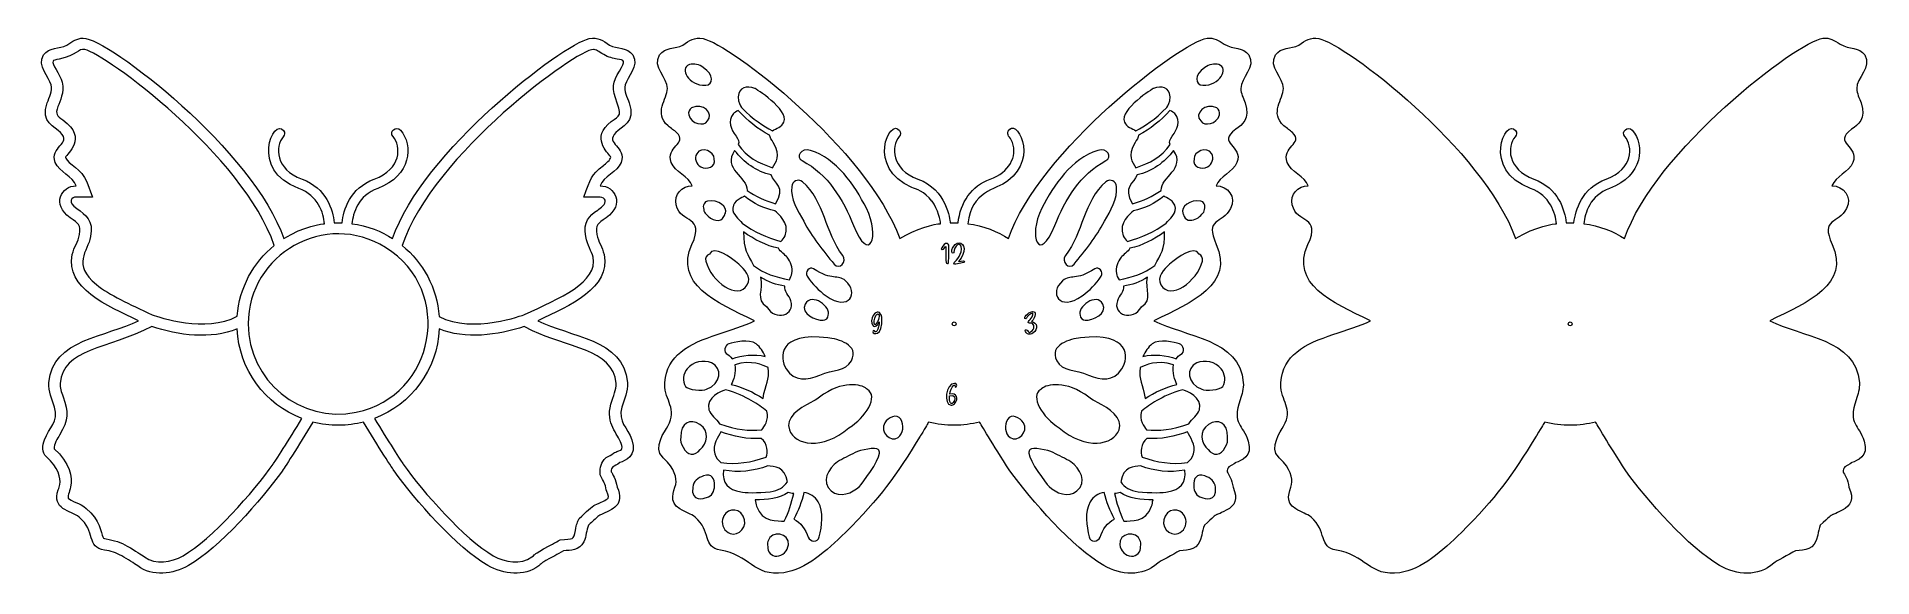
# Model space of a CAD drawing. Header units: inches. Extents: x -3 to 1302, y 36 to 420.
import ezdxf

# ---------------------------------------------------------------- set-up
doc = ezdxf.new("R2010")
doc.units = ezdxf.units.IN
doc.header["$MEASUREMENT"] = 0
doc.layers.add('_U+0421_U+043B_U+043E_U+0439 1', color=7, linetype='Continuous')

msp = doc.modelspace()

# ---------------------------------------------------------------- linework, layer by layer
at = {"layer": '_U+0421_U+043B_U+043E_U+0439 1', "color": 1, "lineweight": 9, "true_color": 0xff0000}
for points, knots in [([(412.7, 156.8), (414.3, 162.7), (417.2, 168), (416.7, 174.4), (414.6, 205.4), (374.9, 207), (353, 218.3), (375.6, 228.9), (405.1, 241.6), (400.1, 265.3), (398.9, 270.7), (396, 274.3), (395, 279.5), (393.7, 286.7), (395.7, 287.3), (401.6, 291.4), (415.2, 301), (407.9, 314.3), (397.3, 314.2), (399.8, 320.9), (409.5, 324), (412.2, 330.9), (416.5, 341.9), (400.3, 344), (408.5, 352.1), (412.5, 356.2), (422.8, 359.2), (418, 373.1), (416.5, 377.4), (414, 381.3), (415.2, 386), (416.5, 391.5), (425.4, 399.6), (420.5, 407.2), (416.8, 413.1), (409.3, 411.2), (404, 414.3), (399.1, 417.3), (395.8, 420.2), (389.6, 418.9), (371, 415.1), (270.5, 338.5), (249.7, 276.7), (242.2, 281.7), (231.7, 285.9), (220.7, 287.3), (221.6, 294.8), (225.2, 307.3), (239.1, 312.4), (263, 321.1), (264.5, 343.2), (255.3, 353.8), (252.2, 357.3), (246.9, 352.7), (250, 349.2), (256, 342.4), (256, 326), (236.7, 319), (219.3, 312.6), (214.8, 297), (213.8, 287.9), (211.4, 288), (210.6, 288), (208.2, 287.9), (207.1, 297), (202.7, 312.6), (185.3, 319), (166.2, 325.9), (166, 342.1), (171.9, 349.1), (173, 350.3), (173.2, 352.2), (172.2, 353.5), (165.2, 363.2), (147.5, 325.3), (182.9, 312.4), (196.9, 307.2), (200.5, 294.8), (201.3, 287.3), (200.3, 287.3), (186.2, 285.6), (172.3, 276.7), (151.5, 338.5), (47.4, 419.2), (29.5, 419.2), (25.1, 419.2), (22.1, 416.8), (18, 414.3), (12.7, 411.2), (5.2, 413.1), (1.4, 407.2), (-3.4, 399.6), (5.5, 391.5), (6.8, 386), (8, 381.3), (5.5, 377.4), (4, 373.1), (-0.8, 359.2), (9.5, 356.2), (13.5, 352.1), (21.7, 344), (5.5, 341.9), (9.8, 330.9), (12.5, 324), (22.2, 320.9), (24.7, 314.2), (14.1, 314.3), (6.8, 301), (20.4, 291.4), (26.3, 287.3), (28.3, 286.7), (27, 279.5), (26, 274.3), (23.1, 270.7), (21.9, 265.3), (16.8, 241.6), (46.4, 228.9), (69, 218.3), (47.1, 207), (7.4, 205.4), (5.3, 174.4), (4.8, 168), (7.6, 162.7), (9.3, 156.8), (12.2, 146.6), (5.2, 142.3), (2.1, 133.7), (0.7, 129.6), (0.1, 124.5), (3.5, 121.5), (11.9, 114.1), (14, 106.4), (13, 102), (12.6, 100.7), (12.3, 99.4), (11.9, 98.2), (7, 84), (20.8, 83.6), (26.7, 78.7), (38.9, 68.6), (31.6, 57.3), (44.8, 55.3), (49.1, 54.7), (53.2, 53.4), (57, 51.2), (61.1, 48.8), (66, 45.9), (68.4, 44.1), (79, 36.2), (93.2, 37.9), (104.6, 44.4), (126.2, 56.6), (156.6, 91), (171.3, 111.7), (171.3, 111.7), (183.2, 129.7), (192.9, 146.3), (205.1, 143.1), (217.7, 143.4), (229.1, 146.3), (238.8, 129.7), (250.7, 111.7), (250.7, 111.7), (265.4, 91), (295.8, 56.6), (317.4, 44.4), (328.9, 37.9), (343, 36.2), (353.6, 44.1), (357.7, 47.1), (353.1, 44.7), (365, 51.3), (366.8, 52.3), (369, 53.5), (371.3, 54.8), (376.2, 55.3), (382.6, 54.6), (385.7, 61.2), (387.6, 65.2), (387.5, 69.4), (389, 73), (392.4, 76.1), (393.2, 77.1), (397, 80.1), (406.8, 84.5), (414.9, 87.1), (409.4, 100.1), (408.7, 105.4), (405.8, 109.8), (405.2, 110.9), (405.1, 112.5), (405.6, 113.6), (406.4, 114.5), (407.5, 115.1), (409.2, 115.9), (411.4, 117.5), (414.8, 118.8), (424.1, 121.7), (419.9, 133.7), (416.8, 142.3), (409.8, 146.6), (412.7, 156.8)], [0, 0, 0, 0, 1, 1, 1, 2, 2, 2, 3, 3, 3, 4, 4, 4, 5, 5, 5, 6, 6, 6, 7, 7, 7, 8, 8, 8, 9, 9, 9, 10, 10, 10, 11, 11, 11, 12, 12, 12, 13, 13, 13, 14, 14, 14, 15, 15, 15, 16, 16, 16, 17, 17, 17, 18, 18, 18, 19, 19, 19, 20, 20, 20, 21, 21, 21, 22, 22, 22, 23, 23, 23, 24, 24, 24, 25, 25, 25, 26, 26, 26, 27, 27, 27, 28, 28, 28, 29, 29, 29, 30, 30, 30, 31, 31, 31, 32, 32, 32, 33, 33, 33, 34, 34, 34, 35, 35, 35, 36, 36, 36, 37, 37, 37, 38, 38, 38, 39, 39, 39, 40, 40, 40, 41, 41, 41, 42, 42, 42, 43, 43, 43, 44, 44, 44, 45, 45, 45, 46, 46, 46, 47, 47, 47, 48, 48, 48, 49, 49, 49, 50, 50, 50, 51, 51, 51, 52, 52, 52, 53, 53, 53, 54, 54, 54, 55, 55, 55, 56, 56, 56, 57, 57, 57, 58, 58, 58, 59, 59, 59, 60, 60, 60, 61, 61, 61, 62, 62, 62, 63, 63, 63, 64, 64, 64, 65, 65, 65, 66, 66, 66, 67, 67, 67, 67]), ([(858.7, 407.2), (854.8, 413.2), (847.8, 410.8), (841.3, 414.9), (837, 417.5), (834, 419.7), (829, 419.1), (810.8, 416.9), (708.7, 338.6), (687.8, 276.7), (680.4, 281.7), (669.8, 285.8), (658.8, 287.3), (661.5, 310.7), (678.2, 310.9), (687.4, 317.8), (709.8, 334.6), (692.5, 363.7), (687.6, 353), (686.1, 350.1), (688.9, 349.5), (690.6, 345), (694.3, 335), (688.2, 323.9), (674.8, 319), (661.3, 314), (653.6, 302.5), (651.9, 287.9), (649.6, 288), (648.7, 288), (646.3, 287.9), (646.3, 290.2), (643.7, 311.5), (623.4, 319), (604.4, 325.9), (604, 342.2), (610.1, 349.2), (611.2, 350.4), (611.3, 352.3), (610.3, 353.6), (603.2, 362.9), (586.5, 326.8), (619.1, 313.1), (621.8, 312), (628.2, 310.2), (633.3, 303.4), (633.4, 303.4), (633.4, 303.4), (633.4, 303.4), (637.8, 297.5), (639.4, 289.3), (639.4, 287.3), (635.6, 287.3), (621.5, 283.8), (610.4, 276.7), (587.3, 340.3), (489.7, 415), (470.5, 418.9), (464.3, 420.2), (461, 417.3), (456.1, 414.3), (450.8, 411.2), (443.3, 413.1), (439.6, 407.2), (434.2, 398.8), (445.3, 390.9), (445.2, 383.4), (445.1, 376.2), (435.2, 365.8), (445.6, 356.9), (447.7, 355), (450.1, 353.6), (451.7, 352.1), (459.9, 344), (443.6, 341.9), (447.9, 330.9), (450.6, 324), (460.4, 320.9), (462.8, 314.2), (455.5, 314.3), (449.7, 307.9), (451.4, 300.7), (455, 286.5), (472.2, 293.7), (462.6, 272.5), (450, 244.5), (479.3, 231.4), (507.2, 218.3), (492.1, 210.6), (468.6, 207.4), (454.7, 196), (448.4, 190.9), (444, 184.1), (443.4, 174.4), (443.4, 174), (443.4, 173.6), (443.3, 173.2), (443.3, 161.1), (452.5, 155.9), (445.4, 143.4), (443.5, 140.1), (434.7, 127.6), (441.6, 121.5), (441.9, 121.1), (442.3, 120.8), (442.7, 120.5), (450.2, 113.4), (452.1, 106.2), (451.1, 102), (449.8, 96.6), (445.7, 89.7), (454.1, 84.5), (458.1, 82), (462, 81.1), (464.9, 78.7), (464.9, 78.7), (464.9, 78.7), (464.9, 78.7), (476.6, 68.9), (469.9, 57.3), (482.9, 55.3), (503.2, 52.3), (506.6, 36), (528, 39.2), (543.5, 41.5), (558.2, 54.5), (571.8, 67.8), (596.4, 92.1), (607.8, 108.3), (624.6, 135.6), (624.8, 136), (625.1, 136.4), (625.3, 136.8), (625.4, 136.9), (625.4, 136.9), (625.5, 137), (629.2, 143.1), (630.4, 145.3), (631, 146.3), (643, 143.2), (655.6, 143.3), (667.2, 146.3), (667.9, 145.1), (676, 131.1), (688.8, 111.7), (703.6, 91), (733.9, 56.6), (755.5, 44.4), (767.8, 37.4), (782.7, 36), (794, 46), (795.5, 47.3), (804.8, 52.1), (809.5, 54.8), (816.3, 55.5), (822.8, 54.5), (825.3, 65.8), (825.8, 68.3), (826.1, 70.8), (827.1, 73), (839.8, 84.4), (831.7, 77.6), (842.7, 83.6), (849, 87.1), (851.2, 91.3), (847.5, 100.1), (846.8, 105.3), (844.1, 109.4), (843.3, 110.9), (843.3, 112.3), (843.6, 113.5), (844.6, 114.5), (847.8, 116.2), (849.7, 117.5), (849.6, 117.5), (853, 118.9), (861.8, 121.6), (858.3, 132.8), (854.6, 144.8), (846.5, 144.3), (852.6, 162.2), (853.9, 166.1), (855.1, 170), (854.8, 174.4), (852.7, 205.4), (813.1, 207), (791.1, 218.3), (818.8, 231.3), (848.2, 244.5), (835.6, 272.5), (826.9, 291.8), (839.9, 286.7), (845.8, 298.1), (850, 306.2), (843.7, 314.3), (835.4, 314.2), (837.9, 320.9), (847.6, 324), (850.3, 330.9), (855, 342.9), (835.3, 344.3), (849.4, 354.4), (854, 357.7), (860, 361.8), (856.1, 373.1), (854.9, 376.6), (853, 379.8), (853, 383.4), (852.9, 390.8), (864.1, 398.8), (858.7, 407.2)], [0, 0, 0, 0, 1, 1, 1, 2, 2, 2, 3, 3, 3, 4, 4, 4, 5, 5, 5, 6, 6, 6, 7, 7, 7, 8, 8, 8, 9, 9, 9, 10, 10, 10, 11, 11, 11, 12, 12, 12, 13, 13, 13, 14, 14, 14, 15, 15, 15, 16, 16, 16, 17, 17, 17, 18, 18, 18, 19, 19, 19, 20, 20, 20, 21, 21, 21, 22, 22, 22, 23, 23, 23, 24, 24, 24, 25, 25, 25, 26, 26, 26, 27, 27, 27, 28, 28, 28, 29, 29, 29, 30, 30, 30, 31, 31, 31, 32, 32, 32, 33, 33, 33, 34, 34, 34, 35, 35, 35, 36, 36, 36, 37, 37, 37, 38, 38, 38, 39, 39, 39, 40, 40, 40, 41, 41, 41, 42, 42, 42, 43, 43, 43, 44, 44, 44, 45, 45, 45, 46, 46, 46, 47, 47, 47, 48, 48, 48, 49, 49, 49, 50, 50, 50, 51, 51, 51, 52, 52, 52, 53, 53, 53, 54, 54, 54, 55, 55, 55, 56, 56, 56, 57, 57, 57, 58, 58, 58, 59, 59, 59, 60, 60, 60, 61, 61, 61, 62, 62, 62, 63, 63, 63, 64, 64, 64, 65, 65, 65, 66, 66, 66, 67, 67, 67, 68, 68, 68, 69, 69, 69, 70, 70, 70, 70]), ([(1296.8, 407.2), (1293, 413.2), (1286, 410.8), (1279.4, 414.9), (1275.1, 417.5), (1272.1, 419.7), (1267.1, 419.1), (1248.9, 416.9), (1146.8, 338.6), (1126, 276.7), (1118.5, 281.7), (1107.9, 285.9), (1097, 287.3), (1097.8, 294.8), (1101.4, 307.3), (1115.3, 312.4), (1139.2, 321.1), (1140.7, 343.2), (1131.5, 353.8), (1128.4, 357.3), (1123.2, 352.7), (1126.2, 349.2), (1132.2, 342.4), (1132.2, 326), (1112.9, 319), (1095.5, 312.6), (1091.1, 297), (1090, 287.9), (1087.7, 288), (1086.9, 288), (1084.5, 287.9), (1083.4, 297), (1078.9, 312.6), (1061.5, 319), (1042.5, 325.9), (1042.2, 342.1), (1048.1, 349.1), (1049.2, 350.3), (1049.5, 352.2), (1048.5, 353.5), (1041.5, 363.2), (1023.7, 325.3), (1059.1, 312.4), (1073.2, 307.2), (1076.7, 294.8), (1077.6, 287.3), (1076.6, 287.3), (1062.5, 285.6), (1048.5, 276.7), (1025.4, 340.3), (927.8, 415), (908.6, 418.9), (902.5, 420.2), (899.1, 417.3), (894.2, 414.3), (888.9, 411.2), (881.4, 413.1), (877.7, 407.2), (872.3, 398.8), (883.5, 390.9), (883.4, 383.4), (883.3, 376.2), (873.3, 365.8), (883.7, 356.9), (885.9, 355), (888.2, 353.6), (889.8, 352.1), (898, 344), (881.8, 341.9), (886, 330.9), (888.8, 324), (898.5, 320.9), (901, 314.2), (893.6, 314.3), (887.8, 307.9), (889.6, 300.7), (893.1, 286.5), (910.3, 293.7), (900.8, 272.5), (888.2, 244.5), (917.4, 231.4), (945.3, 218.3), (930.2, 210.6), (906.7, 207.4), (892.8, 196), (886.5, 190.9), (882.2, 184.1), (881.5, 174.4), (881.5, 174), (881.5, 173.6), (881.5, 173.2), (881.4, 161.1), (890.6, 155.9), (883.5, 143.4), (881.6, 140.1), (872.8, 127.6), (879.8, 121.5), (880.1, 121.1), (880.4, 120.8), (880.8, 120.5), (888.3, 113.4), (890.2, 106.2), (889.2, 102), (887.9, 96.6), (883.8, 89.7), (892.2, 84.5), (896.2, 82), (900.1, 81.1), (903, 78.7), (903, 78.7), (903, 78.7), (903, 78.7), (914.7, 68.9), (908, 57.3), (921, 55.3), (941.3, 52.3), (944.7, 36), (966.2, 39.2), (981.6, 41.5), (996.3, 54.5), (1009.9, 67.8), (1034.5, 92.1), (1045.9, 108.3), (1062.7, 135.6), (1063, 136), (1063.2, 136.4), (1063.5, 136.8), (1063.5, 136.9), (1063.6, 136.9), (1063.6, 137), (1067.3, 143.1), (1068.6, 145.3), (1069.2, 146.3), (1081.4, 143.1), (1094, 143.4), (1105.3, 146.3), (1106, 145.1), (1114.2, 131.1), (1126.9, 111.7), (1141.7, 91), (1172, 56.6), (1193.6, 44.4), (1206, 37.4), (1220.8, 36), (1232.1, 46), (1233.6, 47.3), (1242.9, 52.1), (1247.6, 54.8), (1254.5, 55.5), (1260.9, 54.5), (1263.4, 65.8), (1264, 68.3), (1264.3, 70.8), (1265.2, 73), (1278, 84.4), (1269.8, 77.6), (1280.8, 83.6), (1287.1, 87.1), (1289.4, 91.3), (1285.6, 100.1), (1285, 105.3), (1282.2, 109.4), (1281.4, 110.9), (1281.4, 112.3), (1281.7, 113.5), (1282.7, 114.5), (1285.9, 116.2), (1287.9, 117.5), (1287.7, 117.5), (1291.2, 118.9), (1299.9, 121.6), (1296.4, 132.8), (1292.8, 144.8), (1284.6, 144.3), (1290.7, 162.2), (1292, 166.1), (1293.3, 170), (1293, 174.4), (1290.9, 205.4), (1251.2, 207), (1229.2, 218.3), (1256.9, 231.3), (1286.3, 244.5), (1273.7, 272.5), (1265, 291.8), (1278.1, 286.7), (1283.9, 298.1), (1288.1, 306.2), (1281.8, 314.3), (1273.5, 314.2), (1276, 320.9), (1285.7, 324), (1288.4, 330.9), (1293.1, 342.9), (1273.5, 344.3), (1287.5, 354.4), (1292.1, 357.7), (1298.1, 361.8), (1294.2, 373.1), (1293, 376.6), (1291.2, 379.8), (1291.1, 383.4), (1291, 390.8), (1302.2, 398.8), (1296.8, 407.2)], [0, 0, 0, 0, 1, 1, 1, 2, 2, 2, 3, 3, 3, 4, 4, 4, 5, 5, 5, 6, 6, 6, 7, 7, 7, 8, 8, 8, 9, 9, 9, 10, 10, 10, 11, 11, 11, 12, 12, 12, 13, 13, 13, 14, 14, 14, 15, 15, 15, 16, 16, 16, 17, 17, 17, 18, 18, 18, 19, 19, 19, 20, 20, 20, 21, 21, 21, 22, 22, 22, 23, 23, 23, 24, 24, 24, 25, 25, 25, 26, 26, 26, 27, 27, 27, 28, 28, 28, 29, 29, 29, 30, 30, 30, 31, 31, 31, 32, 32, 32, 33, 33, 33, 34, 34, 34, 35, 35, 35, 36, 36, 36, 37, 37, 37, 38, 38, 38, 39, 39, 39, 40, 40, 40, 41, 41, 41, 42, 42, 42, 43, 43, 43, 44, 44, 44, 45, 45, 45, 46, 46, 46, 47, 47, 47, 48, 48, 48, 49, 49, 49, 50, 50, 50, 51, 51, 51, 52, 52, 52, 53, 53, 53, 54, 54, 54, 55, 55, 55, 56, 56, 56, 57, 57, 57, 58, 58, 58, 59, 59, 59, 60, 60, 60, 61, 61, 61, 62, 62, 62, 63, 63, 63, 64, 64, 64, 65, 65, 65, 66, 66, 66, 67, 67, 67, 68, 68, 68, 68]), ([(39, 244), (21.3, 258.5), (32.9, 267.6), (34.9, 278.1), (37.1, 290.1), (31.5, 293.4), (25, 298), (18.2, 302.8), (21.4, 306.2), (24.7, 306.2), (24.7, 306.2), (36.2, 306.2), (36.2, 306.2), (36.2, 306.2), (32.2, 317), (32.2, 317), (28.9, 326), (18.7, 330), (17.3, 333.8), (17.1, 334.3), (17.1, 334.5), (17.1, 334.5), (17.6, 336.9), (33.4, 347.9), (15.2, 361), (10.9, 364.1), (9.7, 365), (11.6, 370.5), (13, 374.5), (16.4, 380.4), (14.6, 387.9), (13.2, 393.7), (6.9, 400.9), (8.2, 402.9), (8.5, 403.5), (9.8, 403.8), (12.6, 404.3), (25.2, 406.7), (25.9, 412.1), (30.8, 411.1), (44.8, 408.2), (143.8, 336.1), (165.5, 271.8), (150.6, 259.7), (140.7, 241.7), (139.2, 221.5), (116.8, 209.4), (83.4, 220.9), (78.8, 222.5), (62.2, 230.4), (48.3, 236.4), (39, 244)], [0, 0, 0, 0, 1, 1, 1, 2, 2, 2, 3, 3, 3, 4, 4, 4, 5, 5, 5, 6, 6, 6, 7, 7, 7, 8, 8, 8, 9, 9, 9, 10, 10, 10, 11, 11, 11, 12, 12, 12, 13, 13, 13, 14, 14, 14, 15, 15, 15, 16, 16, 16, 17, 17, 17, 17]), ([(392.5, 411.2), (394.3, 411.2), (396.2, 409.7), (399.9, 407.5), (403.2, 405.5), (406.7, 404.8), (409.4, 404.3), (414.6, 403.3), (415.6, 403.6), (411, 395.8), (406.4, 388), (405.2, 383.5), (409.5, 373), (413.8, 362.2), (409.4, 364.3), (402.8, 357.8), (391.1, 346.3), (404.5, 336.5), (404.9, 334.5), (405, 332.9), (401, 329.8), (399.6, 328.7), (390.4, 321.3), (390.8, 319.9), (385.8, 306.2), (385.8, 306.2), (397.3, 306.2), (397.3, 306.2), (399.2, 306.2), (400.5, 305.1), (400.9, 304), (401.7, 301.3), (397.5, 298.4), (395.6, 297), (389.4, 292.8), (385.2, 288.9), (387.1, 278.1), (388.3, 271.7), (391.4, 267.8), (392.3, 263.6), (396.1, 245.7), (368.7, 234.5), (343.5, 222.7), (343.5, 222.7), (343.5, 222.7), (343.5, 222.7), (343.1, 222.6), (306.9, 208.6), (282.8, 221.4), (281.3, 241.7), (271.4, 259.6), (256.5, 271.8), (278.5, 337.1), (381, 411.2), (392.5, 411.2)], [0, 0, 0, 0, 1, 1, 1, 2, 2, 2, 3, 3, 3, 4, 4, 4, 5, 5, 5, 6, 6, 6, 7, 7, 7, 8, 8, 8, 9, 9, 9, 10, 10, 10, 11, 11, 11, 12, 12, 12, 13, 13, 13, 14, 14, 14, 15, 15, 15, 16, 16, 16, 17, 17, 17, 18, 18, 18, 18]), ([(460.8, 400.4), (464, 401.4), (467.9, 400.5), (470.7, 398.2), (478.6, 393.4), (477.7, 385.9), (472.4, 385.7), (460.2, 385.1), (453.4, 398), (460.8, 400.4)], [0, 0, 0, 0, 1, 1, 1, 2, 2, 2, 3, 3, 3, 3]), ([(825.9, 385.7), (820.5, 385.9), (819.6, 393.4), (827.5, 398.2), (830.3, 400.5), (834.3, 401.4), (837.4, 400.4), (844.8, 398), (838, 385.1), (825.9, 385.7)], [0, 0, 0, 0, 1, 1, 1, 2, 2, 2, 3, 3, 3, 3]), ([(495.6, 377.5), (495.9, 384.2), (501.8, 385.5), (507.3, 383.5), (507.4, 383.5), (531.6, 368.7), (528, 359.5), (526.5, 355.8), (522.6, 355.2), (519.9, 353.3), (513.3, 357), (506.6, 360.9), (497.9, 369.9), (497.1, 371.5), (495.4, 373), (495.6, 377.5)], [0, 0, 0, 0, 1, 1, 1, 2, 2, 2, 3, 3, 3, 4, 4, 4, 5, 5, 5, 5]), ([(800.3, 369.9), (791.6, 360.9), (785, 357), (778.4, 353.3), (775.6, 355.2), (771.7, 355.8), (770.3, 359.5), (766.7, 368.7), (790.8, 383.5), (791, 383.5), (796.5, 385.5), (802.4, 384.2), (802.7, 377.5), (802.8, 373), (801.1, 371.5), (800.3, 369.9)], [0, 0, 0, 0, 1, 1, 1, 2, 2, 2, 3, 3, 3, 4, 4, 4, 5, 5, 5, 5]), ([(462.4, 369.6), (470.1, 373.8), (479, 365.3), (473.6, 360.3), (471.2, 356.4), (462.2, 357.9), (460.4, 364.7), (460, 366.5), (460.6, 368.7), (462.4, 369.6)], [0, 0, 0, 0, 1, 1, 1, 2, 2, 2, 3, 3, 3, 3]), ([(495.6, 367.7), (502, 360.8), (509.6, 354.4), (517.9, 350.1), (518.1, 348.6), (519.3, 346.9), (520.5, 344.9), (526.4, 334.8), (522.3, 331.5), (519.9, 327.1), (510, 330.1), (501.6, 335), (495.6, 343.5), (496.3, 345.5), (495.6, 347.2), (494, 349.5), (490.5, 354.5), (487.5, 360), (492.1, 365.5), (492.7, 366.2), (494.3, 367), (495.6, 367.7)], [0, 0, 0, 0, 1, 1, 1, 2, 2, 2, 3, 3, 3, 4, 4, 4, 5, 5, 5, 6, 6, 6, 7, 7, 7, 7]), ([(804.3, 349.5), (802.7, 347.2), (801.9, 345.5), (802.7, 343.5), (796.6, 335), (788.2, 330.1), (778.3, 327.1), (776, 331.5), (771.8, 334.8), (777.8, 344.9), (779, 346.9), (780.1, 348.6), (780.3, 350.1), (788.6, 354.4), (796.2, 360.8), (802.6, 367.7), (804, 367), (805.5, 366.2), (806.1, 365.5), (810.7, 360), (807.7, 354.5), (804.3, 349.5)], [0, 0, 0, 0, 1, 1, 1, 2, 2, 2, 3, 3, 3, 4, 4, 4, 5, 5, 5, 6, 6, 6, 7, 7, 7, 7]), ([(824.7, 360.3), (819.2, 365.3), (828.1, 373.8), (835.9, 369.6), (837.6, 368.7), (838.3, 366.5), (837.8, 364.7), (836, 357.9), (827.1, 356.4), (824.7, 360.3)], [0, 0, 0, 0, 1, 1, 1, 2, 2, 2, 3, 3, 3, 3]), ([(468.9, 327.6), (465.7, 329.3), (464.1, 333.8), (466, 337), (469.3, 343), (478.8, 338.2), (478.4, 333.4), (480.3, 327.5), (473, 325.5), (468.9, 327.6)], [0, 0, 0, 0, 1, 1, 1, 2, 2, 2, 3, 3, 3, 3]), ([(577.6, 285.9), (570.2, 304.7), (559.3, 322.3), (541.1, 332.1), (536.2, 334.7), (540.1, 341.5), (547, 339.4), (565.5, 333.6), (578.3, 314.8), (586.7, 298.3), (597, 278), (588.4, 258.3), (577.6, 285.9)], [0, 0, 0, 0, 1, 1, 1, 2, 2, 2, 3, 3, 3, 4, 4, 4, 4]), ([(757.1, 332.1), (738.9, 322.3), (728, 304.7), (720.7, 285.9), (709.8, 258.3), (701.2, 278), (711.5, 298.3), (719.9, 314.8), (732.7, 333.6), (751.3, 339.4), (758.1, 341.5), (762, 334.7), (757.1, 332.1)], [0, 0, 0, 0, 1, 1, 1, 2, 2, 2, 3, 3, 3, 4, 4, 4, 4]), ([(829.3, 327.6), (825.2, 325.5), (818, 327.5), (819.9, 333.4), (819.4, 338.2), (828.9, 343), (832.3, 337), (834.1, 333.8), (832.6, 329.3), (829.3, 327.6)], [0, 0, 0, 0, 1, 1, 1, 2, 2, 2, 3, 3, 3, 3]), ([(493, 339.4), (499.3, 330.9), (508.6, 324.1), (519, 322.1), (520.8, 316), (530, 313.5), (522.1, 301.4), (514.7, 303.7), (507.9, 306.6), (501.8, 311), (502.3, 320.4), (483.9, 326.3), (493, 339.4)], [0, 0, 0, 0, 1, 1, 1, 2, 2, 2, 3, 3, 3, 4, 4, 4, 4]), ([(796.4, 311), (790.3, 306.6), (783.6, 303.7), (776.1, 301.4), (768.3, 313.5), (777.4, 316), (779.2, 322.1), (789.6, 324.1), (798.9, 330.9), (805.2, 339.4), (814.4, 326.3), (795.9, 320.4), (796.4, 311)], [0, 0, 0, 0, 1, 1, 1, 2, 2, 2, 3, 3, 3, 4, 4, 4, 4]), ([(541.2, 317.1), (557.3, 303.1), (557.2, 280.8), (569.9, 264.7), (573.3, 260.4), (567.4, 254.2), (563.8, 258.5), (555.8, 268.3), (548.1, 277.8), (542.1, 289), (538, 296.5), (532.4, 304.9), (533.7, 313.8), (533.8, 317), (538, 319.8), (541.2, 317.1)], [0, 0, 0, 0, 1, 1, 1, 2, 2, 2, 3, 3, 3, 4, 4, 4, 5, 5, 5, 5]), ([(734.4, 258.5), (730.8, 254.2), (724.9, 260.4), (728.3, 264.7), (741, 280.8), (740.9, 303.1), (757.1, 317.1), (760.2, 319.8), (764.5, 317), (764.5, 313.8), (765.8, 304.9), (760.2, 296.5), (756.1, 289), (750.1, 277.8), (742.4, 268.3), (734.4, 258.5)], [0, 0, 0, 0, 1, 1, 1, 2, 2, 2, 3, 3, 3, 4, 4, 4, 5, 5, 5, 5]), ([(472.8, 294.1), (471.8, 294.9), (471.1, 296), (471, 297.4), (470, 300.4), (471.7, 303), (473.8, 303.4), (481.3, 304.8), (488.5, 299.2), (486.4, 294.8), (486, 294), (485.8, 293.2), (485.4, 292.4), (483.5, 287.6), (476.1, 289.7), (472.8, 294.1)], [0, 0, 0, 0, 1, 1, 1, 2, 2, 2, 3, 3, 3, 4, 4, 4, 5, 5, 5, 5]), ([(491.7, 298.4), (492.2, 304.1), (498.6, 305.7), (500, 306.9), (506.4, 301.8), (513.8, 298), (521.7, 296.4), (523.5, 294.2), (532.6, 288.4), (528.9, 278.6), (528.2, 276.9), (527, 275.8), (525.8, 274.6), (515.9, 277.8), (506.8, 281.3), (498.3, 287.7), (496, 291.2), (491.4, 293.4), (491.7, 298.4)], [0, 0, 0, 0, 1, 1, 1, 2, 2, 2, 3, 3, 3, 4, 4, 4, 5, 5, 5, 6, 6, 6, 6]), ([(776.6, 296.4), (784.5, 298), (791.9, 301.8), (798.2, 306.9), (799.7, 305.7), (806.1, 304.1), (806.5, 298.4), (806.9, 293.4), (802.3, 291.2), (800, 287.7), (791.5, 281.3), (782.3, 277.8), (772.4, 274.6), (771.3, 275.8), (770, 276.9), (769.4, 278.6), (765.6, 288.4), (774.7, 294.2), (776.6, 296.4)], [0, 0, 0, 0, 1, 1, 1, 2, 2, 2, 3, 3, 3, 4, 4, 4, 5, 5, 5, 6, 6, 6, 6]), ([(827.2, 297.4), (827.1, 296), (826.5, 294.9), (825.4, 294.1), (823.4, 291.4), (820.4, 289.8), (816.8, 289.7), (815.2, 289.6), (813.4, 290.9), (812.8, 292.4), (812.5, 293.2), (812.2, 294), (811.9, 294.8), (809.8, 299.2), (817, 304.8), (824.5, 303.4), (826.5, 303), (828.3, 300.4), (827.2, 297.4)], [0, 0, 0, 0, 1, 1, 1, 2, 2, 2, 3, 3, 3, 4, 4, 4, 5, 5, 5, 6, 6, 6, 6]), ([(223.8, 153.3), (184.1, 145.2), (147, 175.7), (147, 216), (147, 265.7), (201.9, 297), (244.7, 270.4), (294, 239.7), (280.2, 164.8), (223.8, 153.3)], [0, 0, 0, 0, 1, 1, 1, 2, 2, 2, 3, 3, 3, 3]), ([(499.4, 281.4), (506.8, 276.1), (515.3, 271.7), (524.1, 269.8), (525.4, 267.5), (529, 265), (530.4, 263.4), (533, 260.3), (534.4, 256), (533.7, 251.9), (533.5, 250.4), (532.7, 249), (531.9, 247.5), (522.4, 249.1), (513.8, 251.9), (506.4, 257.6), (502.3, 265.4), (499.2, 269), (499.4, 281.4)], [0, 0, 0, 0, 1, 1, 1, 2, 2, 2, 3, 3, 3, 4, 4, 4, 5, 5, 5, 6, 6, 6, 6]), ([(766.4, 247.5), (765.5, 249), (764.7, 250.4), (764.5, 251.9), (763.9, 256), (765.3, 260.3), (767.9, 263.4), (769.2, 265), (772.9, 267.5), (774.1, 269.8), (782.9, 271.7), (791.4, 276.1), (798.8, 281.4), (799.1, 269), (796, 265.4), (791.8, 257.6), (784.4, 251.9), (775.9, 249.1), (766.4, 247.5)], [0, 0, 0, 0, 1, 1, 1, 2, 2, 2, 3, 3, 3, 4, 4, 4, 5, 5, 5, 6, 6, 6, 6]), ([(475, 265.7), (478.3, 272.4), (490.3, 263.3), (495.9, 258.5), (499.9, 255.1), (505.4, 249.3), (502, 243.8), (495.2, 232.5), (476.4, 246), (472.5, 260.7), (471.9, 263.1), (473.2, 264.9), (475, 265.7)], [0, 0, 0, 0, 1, 1, 1, 2, 2, 2, 3, 3, 3, 4, 4, 4, 4]), ([(802.3, 258.5), (808, 263.3), (820, 272.4), (823.3, 265.7), (825, 264.9), (826.3, 263.1), (825.7, 260.7), (821.9, 246), (803, 232.5), (796.2, 243.8), (792.9, 249.3), (798.4, 255.1), (802.3, 258.5)], [0, 0, 0, 0, 1, 1, 1, 2, 2, 2, 3, 3, 3, 4, 4, 4, 4]), ([(511.5, 249.2), (516.8, 245.9), (522.7, 243.6), (528.7, 243), (527.8, 239.4), (531.8, 236.2), (533, 232.5), (536.4, 222.3), (521.9, 217.5), (515.8, 228.3), (507.4, 233.2), (513.5, 240.4), (511.5, 249.2)], [0, 0, 0, 0, 1, 1, 1, 2, 2, 2, 3, 3, 3, 4, 4, 4, 4]), ([(549, 255.3), (562.8, 246.2), (566, 251.7), (571.9, 246.7), (581.7, 238.4), (574.7, 224.4), (558, 236), (552.8, 239.7), (548.1, 244.5), (544.5, 250), (542.6, 252.9), (546.3, 257.1), (549, 255.3)], [0, 0, 0, 0, 1, 1, 1, 2, 2, 2, 3, 3, 3, 4, 4, 4, 4]), ([(753.7, 250), (750.1, 244.5), (745.5, 239.7), (740.2, 236), (723.6, 224.4), (716.5, 238.4), (726.3, 246.7), (732.2, 251.7), (735.4, 246.2), (749.3, 255.3), (751.9, 257.1), (755.6, 252.9), (753.7, 250)], [0, 0, 0, 0, 1, 1, 1, 2, 2, 2, 3, 3, 3, 4, 4, 4, 4]), ([(765.2, 232.5), (766.4, 236.2), (770.4, 239.4), (769.5, 243), (775.6, 243.6), (781.5, 245.9), (786.7, 249.2), (784.7, 240.4), (790.8, 233.2), (782.4, 228.3), (776.3, 217.5), (761.8, 222.3), (765.2, 232.5)], [0, 0, 0, 0, 1, 1, 1, 2, 2, 2, 3, 3, 3, 4, 4, 4, 4]), ([(559.6, 222.2), (559.7, 220.2), (557.7, 218.6), (555.9, 218.6), (550.7, 218.4), (539.8, 223.4), (543.2, 230), (548, 239), (562, 227.7), (559.6, 222.2)], [0, 0, 0, 0, 1, 1, 1, 2, 2, 2, 3, 3, 3, 3]), ([(755, 230), (758.5, 223.4), (747.5, 218.4), (742.4, 218.6), (740.6, 218.6), (738.6, 220.2), (738.7, 222.2), (736.3, 227.7), (750.3, 239), (755, 230)], [0, 0, 0, 0, 1, 1, 1, 2, 2, 2, 3, 3, 3, 3]), ([(164.7, 116.3), (150.9, 96.8), (121.1, 62.8), (100.7, 51.3), (92.1, 46.5), (81.2, 44.6), (73.2, 50.5), (70.9, 52.2), (67.1, 54.6), (61, 58.1), (56.6, 60.7), (51.5, 62.4), (46, 63.2), (44.1, 63.5), (43.9, 63.9), (43.5, 64.6), (42.4, 67.2), (41.7, 76.7), (31.8, 84.9), (27.1, 88.8), (21, 89.9), (19, 92.3), (18.4, 92.9), (19.8, 96.3), (20.7, 100.2), (22.3, 106.9), (20, 117.5), (9, 127.3), (8.6, 130.2), (11.5, 135), (12.8, 137), (19.5, 148.1), (19, 153.4), (15.3, 164.2), (14.1, 167.9), (13, 170.8), (13.3, 173.8), (14.9, 198.3), (46.9, 198), (78.5, 214.2), (97, 207.9), (120.9, 204.8), (139.1, 212.5), (140.5, 183.4), (159.2, 158.8), (185.1, 148.8), (176.2, 133.7), (165.7, 117.7), (164.7, 116.3)], [0, 0, 0, 0, 1, 1, 1, 2, 2, 2, 3, 3, 3, 4, 4, 4, 5, 5, 5, 6, 6, 6, 7, 7, 7, 8, 8, 8, 9, 9, 9, 10, 10, 10, 11, 11, 11, 12, 12, 12, 13, 13, 13, 14, 14, 14, 15, 15, 15, 16, 16, 16, 16]), ([(412.5, 126.8), (412, 126.3), (409.1, 125.2), (408.4, 124.9), (407.4, 124.5), (407.8, 124.6), (406.9, 124.1), (405, 122.7), (403.9, 122.2), (401.5, 121), (398, 117.1), (397, 115), (397.3, 108.7), (400, 103.5), (401, 102.7), (401.6, 98), (402, 97.1), (403.7, 93.1), (403.1, 92.3), (401.9, 90.9), (397.3, 89), (393.7, 87.4), (391.4, 86.4), (387.5, 82.4), (382.3, 77.8), (381.1, 74.9), (380.6, 74), (379.7, 69.3), (378.3, 62), (378.6, 63.6), (368.8, 62.6), (364.8, 60.2), (365.1, 60.5), (361.1, 58.3), (348.4, 51.3), (352.3, 53.1), (348.8, 50.5), (340.8, 44.6), (329.9, 46.5), (321.3, 51.3), (300.9, 62.8), (271.1, 96.8), (257.3, 116.3), (256.3, 117.7), (245.8, 133.7), (236.9, 148.8), (262.8, 158.8), (281.5, 183.4), (282.9, 212.5), (301, 204.9), (324.8, 207.9), (343.4, 214.2), (343.4, 214.2), (349.3, 211.2), (349.3, 211.2), (371.8, 199.7), (407.1, 198.4), (408.7, 173.8), (409, 169.4), (406.7, 165), (405, 158.9), (401.1, 145.1), (409.9, 138), (412.3, 131), (413, 129.1), (413.1, 127.4), (412.5, 126.8)], [0, 0, 0, 0, 1, 1, 1, 2, 2, 2, 3, 3, 3, 4, 4, 4, 5, 5, 5, 6, 6, 6, 7, 7, 7, 8, 8, 8, 9, 9, 9, 10, 10, 10, 11, 11, 11, 12, 12, 12, 13, 13, 13, 14, 14, 14, 15, 15, 15, 16, 16, 16, 17, 17, 17, 18, 18, 18, 19, 19, 19, 20, 20, 20, 21, 21, 21, 22, 22, 22, 22]), ([(576, 189.8), (572.1, 182.3), (563.1, 183.8), (553.5, 179.6), (544.9, 175.8), (535.6, 174.9), (529.7, 184.1), (524.6, 192.1), (524, 210.4), (559.2, 206.2), (566.3, 205.4), (582.1, 201.4), (576, 189.8)], [0, 0, 0, 0, 1, 1, 1, 2, 2, 2, 3, 3, 3, 4, 4, 4, 4]), ([(739, 206.2), (774.2, 210.4), (773.7, 192.1), (768.5, 184.1), (762.6, 174.9), (753.3, 175.8), (744.7, 179.6), (735.1, 183.8), (726.2, 182.3), (722.2, 189.8), (716.2, 201.4), (732, 205.4), (739, 206.2)], [0, 0, 0, 0, 1, 1, 1, 2, 2, 2, 3, 3, 3, 4, 4, 4, 4]), ([(491.3, 191.3), (489.5, 193.1), (489.8, 193.3), (488.2, 194.2), (484.6, 196.2), (485.9, 200.7), (488.8, 202), (492.3, 202.9), (503.4, 205.8), (508.3, 201.8), (511.2, 199.5), (513.3, 196.3), (514.8, 192.9), (507.2, 195), (497.9, 193.7), (491.3, 191.3)], [0, 0, 0, 0, 1, 1, 1, 2, 2, 2, 3, 3, 3, 4, 4, 4, 5, 5, 5, 5]), ([(810.1, 194.2), (808.4, 193.3), (808.7, 193.1), (807, 191.3), (800.3, 193.7), (791, 195), (783.4, 192.9), (784.9, 196.3), (787.1, 199.5), (790, 201.8), (794.9, 205.8), (805.9, 202.9), (809.4, 202), (812.3, 200.7), (813.7, 196.2), (810.1, 194.2)], [0, 0, 0, 0, 1, 1, 1, 2, 2, 2, 3, 3, 3, 4, 4, 4, 5, 5, 5, 5]), ([(473, 169.6), (470.7, 168), (459.4, 169.2), (458, 171.6), (455.5, 175.4), (456.4, 180.8), (459.2, 184.2), (463.3, 189.1), (470.8, 190.9), (476.6, 188.3), (484.5, 184.7), (483.5, 173.7), (473, 169.6)], [0, 0, 0, 0, 1, 1, 1, 2, 2, 2, 3, 3, 3, 4, 4, 4, 4]), ([(513.2, 163), (506.5, 167.6), (498.3, 171), (490.6, 173.1), (492.1, 175.7), (494.1, 181.8), (493.1, 187), (505.3, 190.8), (512.9, 186.7), (516.9, 185.1), (518, 175.8), (514.8, 173.7), (513.2, 163)], [0, 0, 0, 0, 1, 1, 1, 2, 2, 2, 3, 3, 3, 4, 4, 4, 4]), ([(807.6, 173.1), (799.9, 171), (791.8, 167.6), (785, 163), (783.4, 173.7), (780.2, 175.8), (781.4, 185.1), (785.3, 186.7), (792.9, 190.8), (805.1, 187), (804.2, 181.8), (806.2, 175.7), (807.6, 173.1)], [0, 0, 0, 0, 1, 1, 1, 2, 2, 2, 3, 3, 3, 4, 4, 4, 4]), ([(821.7, 188.3), (827.5, 190.9), (835, 189.1), (839, 184.2), (841.8, 180.8), (842.7, 175.4), (840.3, 171.6), (838.8, 169.2), (827.6, 168), (825.3, 169.6), (814.7, 173.7), (813.8, 184.7), (821.7, 188.3)], [0, 0, 0, 0, 1, 1, 1, 2, 2, 2, 3, 3, 3, 4, 4, 4, 4]), ([(531.9, 140.7), (528.6, 149.2), (538.9, 156), (547.2, 160.2), (552.2, 162.8), (553.1, 164), (556.3, 166.1), (572.2, 176.5), (585.1, 172.6), (587.4, 169.4), (595.7, 164.7), (586.1, 149.4), (574.3, 142.2), (555.4, 125.8), (535.8, 130.1), (531.9, 140.7)], [0, 0, 0, 0, 1, 1, 1, 2, 2, 2, 3, 3, 3, 4, 4, 4, 5, 5, 5, 5]), ([(723.9, 142.2), (712.1, 149.4), (702.6, 164.7), (710.8, 169.4), (713.1, 172.6), (726, 176.5), (742, 166.1), (745.2, 164), (746, 162.8), (751.1, 160.2), (759.4, 156), (769.6, 149.2), (766.4, 140.7), (762.4, 130.1), (742.8, 125.8), (723.9, 142.2)], [0, 0, 0, 0, 1, 1, 1, 2, 2, 2, 3, 3, 3, 4, 4, 4, 5, 5, 5, 5]), ([(486.5, 169.3), (502.6, 164.6), (509.5, 158.6), (515.9, 154.1), (517.7, 147.3), (513.9, 143.2), (512.3, 140.8), (503.2, 140.1), (494.4, 140.3), (482.2, 145.1), (480.1, 148.5), (475.8, 151.2), (474.7, 155), (472, 164.3), (484.3, 168.2), (486.5, 169.3)], [0, 0, 0, 0, 1, 1, 1, 2, 2, 2, 3, 3, 3, 4, 4, 4, 5, 5, 5, 5]), ([(823.6, 155), (822.5, 151.2), (818.2, 148.5), (816.1, 145.1), (803.9, 140.3), (795, 140.1), (785.9, 140.8), (784.3, 143.2), (780.5, 147.3), (782.4, 154.1), (788.7, 158.6), (795.6, 164.6), (811.8, 169.3), (814, 168.2), (826.2, 164.3), (823.6, 155)], [0, 0, 0, 0, 1, 1, 1, 2, 2, 2, 3, 3, 3, 4, 4, 4, 5, 5, 5, 5]), ([(454.7, 135.7), (454.3, 145.6), (461.4, 149.1), (468.3, 144.6), (475.2, 140.2), (473.6, 130.7), (468.4, 126.8), (465, 121.8), (459.2, 122.2), (456.3, 128.5), (454.8, 130.6), (454.3, 133.1), (454.7, 135.7)], [0, 0, 0, 0, 1, 1, 1, 2, 2, 2, 3, 3, 3, 4, 4, 4, 4]), ([(599.8, 145.8), (602, 149.5), (608.7, 152.6), (611.1, 148.4), (613.4, 144.3), (613.2, 138), (609.3, 135.3), (603.8, 131.5), (595.9, 139.2), (599.8, 145.8)], [0, 0, 0, 0, 1, 1, 1, 2, 2, 2, 3, 3, 3, 3]), ([(688.9, 135.3), (685.1, 138), (684.9, 144.3), (687.2, 148.4), (689.5, 152.6), (696.2, 149.5), (698.4, 145.8), (702.3, 139.2), (694.4, 131.5), (688.9, 135.3)], [0, 0, 0, 0, 1, 1, 1, 2, 2, 2, 3, 3, 3, 3]), ([(841.9, 128.5), (839.1, 122.2), (833.3, 121.8), (829.8, 126.8), (824.6, 130.7), (823.1, 140.2), (830, 144.6), (836.8, 149.1), (844, 145.6), (843.5, 135.7), (843.9, 133.1), (843.5, 130.6), (841.9, 128.5)], [0, 0, 0, 0, 1, 1, 1, 2, 2, 2, 3, 3, 3, 4, 4, 4, 4]), ([(483.1, 139.4), (491.8, 136.2), (502.4, 133.8), (511.9, 134.7), (516.5, 130.8), (517, 124.7), (515.3, 121.3), (504.8, 117.7), (494.5, 115.8), (483.1, 117.6), (481.2, 119.4), (479.7, 120.8), (478.8, 123.6), (476.7, 130.6), (481.9, 135.5), (483.1, 139.4)], [0, 0, 0, 0, 1, 1, 1, 2, 2, 2, 3, 3, 3, 4, 4, 4, 5, 5, 5, 5]), ([(782.9, 121.3), (781.3, 124.7), (781.8, 130.8), (786.3, 134.7), (795.9, 133.8), (806.4, 136.2), (815.2, 139.4), (816.4, 135.5), (821.5, 130.6), (819.4, 123.6), (818.5, 120.8), (817, 119.4), (815.1, 117.6), (803.7, 115.8), (793.4, 117.7), (782.9, 121.3)], [0, 0, 0, 0, 1, 1, 1, 2, 2, 2, 3, 3, 3, 4, 4, 4, 5, 5, 5, 5]), ([(566.1, 117.9), (570, 120.5), (574.5, 122.5), (578.7, 124.6), (582.1, 126.4), (593.8, 128.8), (595, 126.8), (595.7, 126.1), (596, 125.2), (596, 124.2), (595.7, 118.5), (583.9, 102.8), (581.7, 100.6), (576.8, 95.7), (567.8, 92.3), (561.7, 97.3), (554.1, 103.6), (559.7, 113.5), (566.1, 117.9)], [0, 0, 0, 0, 1, 1, 1, 2, 2, 2, 3, 3, 3, 4, 4, 4, 5, 5, 5, 6, 6, 6, 6]), ([(716.6, 100.6), (714.4, 102.8), (702.6, 118.5), (702.2, 124.2), (702.2, 125.2), (702.6, 126.1), (703.2, 126.8), (704.4, 128.8), (716.1, 126.4), (719.6, 124.6), (723.7, 122.5), (728.2, 120.5), (732.1, 117.9), (738.6, 113.5), (744.2, 103.6), (736.5, 97.3), (730.5, 92.3), (721.5, 95.7), (716.6, 100.6)], [0, 0, 0, 0, 1, 1, 1, 2, 2, 2, 3, 3, 3, 4, 4, 4, 5, 5, 5, 6, 6, 6, 6]), ([(478.7, 100.9), (478.6, 97.1), (476.8, 93.5), (473, 92.6), (471.5, 92.1), (461.7, 89), (463.2, 99.9), (463.8, 104.1), (466.6, 106.7), (470.9, 108), (476.8, 109.8), (478.8, 106.5), (478.7, 100.9)], [0, 0, 0, 0, 1, 1, 1, 2, 2, 2, 3, 3, 3, 4, 4, 4, 4]), ([(497.3, 96.6), (488.6, 98), (483.7, 103.1), (485.1, 112), (495.5, 110.4), (506.8, 111.2), (516.5, 115.2), (521, 114.6), (528.9, 115.1), (530.5, 103.7), (527.9, 99.9), (523.9, 97.6), (518.3, 96.8), (509.6, 95.6), (499.7, 96.2), (497.3, 96.6)], [0, 0, 0, 0, 1, 1, 1, 2, 2, 2, 3, 3, 3, 4, 4, 4, 5, 5, 5, 5]), ([(779.9, 96.8), (774.3, 97.6), (770.3, 99.9), (767.7, 103.7), (769.3, 115.1), (777.2, 114.6), (781.7, 115.2), (791.5, 111.2), (802.7, 110.4), (813.2, 112), (814.5, 103.1), (809.6, 98), (801, 96.6), (798.5, 96.2), (788.6, 95.6), (779.9, 96.8)], [0, 0, 0, 0, 1, 1, 1, 2, 2, 2, 3, 3, 3, 4, 4, 4, 5, 5, 5, 5]), ([(827.4, 108), (831.7, 106.7), (834.4, 104.1), (835, 99.9), (836.5, 89), (826.7, 92.1), (825.2, 92.6), (821.5, 93.5), (819.6, 97.1), (819.5, 100.9), (819.4, 106.5), (821.4, 109.8), (827.4, 108)], [0, 0, 0, 0, 1, 1, 1, 2, 2, 2, 3, 3, 3, 4, 4, 4, 4]), ([(528.3, 75.9), (523.8, 76.2), (512.4, 74.5), (508.6, 86.5), (508.2, 87.8), (508, 89.5), (507.6, 91.1), (515.9, 90.9), (525, 92), (531.1, 96.2), (532.2, 95.7), (533.6, 95.5), (535, 95.4), (533.5, 88.8), (531.5, 82.3), (528.3, 75.9)], [0, 0, 0, 0, 1, 1, 1, 2, 2, 2, 3, 3, 3, 4, 4, 4, 5, 5, 5, 5]), ([(553.2, 64.7), (552.2, 60.5), (546.7, 61), (545.3, 64.5), (543.4, 69.6), (540.1, 75.4), (535, 77.3), (538.2, 83.2), (540.8, 89.6), (542.3, 96.2), (546.6, 95.7), (550.2, 93.2), (552.4, 89.6), (556.6, 82.4), (555, 72.3), (553.2, 64.7)], [0, 0, 0, 0, 1, 1, 1, 2, 2, 2, 3, 3, 3, 4, 4, 4, 5, 5, 5, 5]), ([(763.2, 77.3), (758.2, 75.4), (754.8, 69.6), (752.9, 64.5), (751.6, 61), (746, 60.5), (745.1, 64.7), (743.3, 72.3), (741.7, 82.4), (745.9, 89.6), (748, 93.2), (751.6, 95.7), (755.9, 96.2), (757.4, 89.6), (760.1, 83.2), (763.2, 77.3)], [0, 0, 0, 0, 1, 1, 1, 2, 2, 2, 3, 3, 3, 4, 4, 4, 5, 5, 5, 5]), ([(769.9, 75.9), (766.7, 82.3), (764.7, 88.8), (763.3, 95.4), (764.7, 95.5), (766, 95.7), (767.2, 96.2), (773.2, 92), (782.4, 90.9), (790.6, 91.1), (790.2, 89.5), (790, 87.8), (789.6, 86.5), (785.8, 74.5), (774.4, 76.2), (769.9, 75.9)], [0, 0, 0, 0, 1, 1, 1, 2, 2, 2, 3, 3, 3, 4, 4, 4, 5, 5, 5, 5]), ([(484.4, 77.1), (485.9, 84.2), (495.1, 86.7), (499, 79.5), (503.1, 72), (495.8, 64.9), (489.8, 67.1), (485.7, 68.5), (483.5, 72.8), (484.4, 77.1)], [0, 0, 0, 0, 1, 1, 1, 2, 2, 2, 3, 3, 3, 3]), ([(799.2, 79.5), (803.2, 86.7), (812.3, 84.2), (813.9, 77.1), (814.8, 72.8), (812.5, 68.5), (808.4, 67.1), (802.5, 64.9), (795.1, 72), (799.2, 79.5)], [0, 0, 0, 0, 1, 1, 1, 2, 2, 2, 3, 3, 3, 3]), ([(516.6, 61.5), (519.2, 70), (532.2, 67.5), (531.2, 59), (530.8, 55), (527.2, 50.9), (522.9, 50.9), (519.2, 50.9), (516.1, 54), (516.5, 57.8), (516.2, 59), (516.2, 60.2), (516.6, 61.5)], [0, 0, 0, 0, 1, 1, 1, 2, 2, 2, 3, 3, 3, 4, 4, 4, 4]), ([(775.3, 50.9), (771, 50.9), (767.5, 55), (767, 59), (766, 67.5), (779, 70), (781.6, 61.5), (782, 60.2), (782, 59), (781.7, 57.8), (782.2, 54), (779, 50.9), (775.3, 50.9)], [0, 0, 0, 0, 1, 1, 1, 2, 2, 2, 3, 3, 3, 4, 4, 4, 4])]:
    msp.add_open_spline(points, degree=3, knots=knots, dxfattribs=at)
at = {"layer": '_U+0421_U+043B_U+043E_U+0439 1', "color": 28, "lineweight": 9, "true_color": 0x160a01}
for points, knots in [([(652.2, 260.3), (658.4, 267.3), (656.4, 273.7), (652.7, 273.7), (648.5, 273.7), (645.9, 266.3), (648.4, 266.3), (648.8, 266.3), (649, 266.6), (649, 266.9), (648.5, 271), (654.3, 276.2), (654.3, 269.2), (654.3, 264), (649.2, 260.2), (648.9, 259.2), (649, 257.8), (651.3, 258.8), (652.7, 259), (654, 259.3), (656, 259.3), (656.6, 260.1), (656.6, 261.2), (655.4, 260.8), (652.2, 260.3)], [0, 0, 0, 0, 1, 1, 1, 2, 2, 2, 3, 3, 3, 4, 4, 4, 5, 5, 5, 6, 6, 6, 7, 7, 7, 8, 8, 8, 8]), ([(643.1, 271.1), (642.9, 270.9), (641.7, 269.3), (641.5, 269.1), (641, 268.7), (640, 268.8), (640, 269.4), (640, 270), (641.9, 272.6), (642.9, 273.1), (643.4, 273.4), (644.4, 273.4), (644.9, 272.8), (645.3, 272.4), (645.3, 271.6), (645.4, 271), (645.5, 268.4), (645.2, 260), (645.1, 259.4), (645.1, 259), (644.8, 258.9), (644.3, 258.9), (642.4, 258.9), (643.6, 264.8), (643.1, 271.1)], [0, 0, 0, 0, 1, 1, 1, 2, 2, 2, 3, 3, 3, 4, 4, 4, 5, 5, 5, 6, 6, 6, 7, 7, 7, 8, 8, 8, 8]), ([(591.3, 210.5), (591.4, 211.7), (592.6, 211.5), (592.6, 210.8), (592.6, 210.6), (592.5, 210.6), (592.6, 210.4), (592.9, 210.1), (593.8, 210.6), (594.1, 211), (595.4, 212.4), (595.7, 215.6), (595.9, 217.5), (593.3, 211.6), (589.1, 214.5), (590.8, 220.3), (592.4, 225.7), (596.6, 224.8), (596.6, 222.9), (597.4, 222.8), (597.5, 221.7), (597.6, 220.8), (598.5, 206.5), (591, 208.6), (591.3, 210.5)], [0, 0, 0, 0, 1, 1, 1, 2, 2, 2, 3, 3, 3, 4, 4, 4, 5, 5, 5, 6, 6, 6, 7, 7, 7, 8, 8, 8, 8]), ([(595.9, 222.4), (595.5, 222.5), (595.2, 223.2), (594.8, 223.2), (594.3, 223.2), (593.7, 222.4), (593.5, 222), (591.9, 219.6), (592, 216.4), (592.6, 215.5), (592.7, 215.4), (592.8, 215.4), (592.8, 215.4), (593.1, 215.5), (593.7, 215.9), (594.6, 217.6), (595.9, 220.1), (595.7, 221.2), (595.8, 222.2), (595.9, 222.3), (595.9, 222.3), (595.9, 222.4)], [0, 0, 0, 0, 1, 1, 1, 2, 2, 2, 3, 3, 3, 4, 4, 4, 5, 5, 5, 6, 6, 6, 7, 7, 7, 7]), ([(704.2, 217.7), (707.4, 221.2), (707.9, 225.1), (704.8, 224.8), (701.4, 224.5), (697.8, 219.8), (700.1, 219.7), (700.4, 219.7), (700.5, 219.9), (700.6, 220.1), (700.8, 221.3), (703.5, 223.7), (705, 223.7), (705.5, 223.3), (704.9, 221.8), (704.6, 221.2), (703.9, 219.7), (702.7, 218.7), (701.9, 217.7), (701.5, 217.2), (701.7, 216.6), (702.6, 216.6), (703, 216.6), (703.7, 216.7), (704.1, 216.6), (706.1, 216.1), (707, 212.4), (703.4, 210.4), (702.1, 209.6), (702.1, 210.3), (701.2, 211.3), (701.1, 211.5), (700.8, 211.9), (700.6, 212), (700.2, 212.1), (699.6, 211.9), (699.6, 211.4), (699.6, 211.2), (700.2, 210.2), (700.3, 210), (700.7, 209.3), (700.9, 209), (701.9, 208.8), (702.9, 208.5), (704.1, 208.9), (705.1, 209.5), (709.4, 212.3), (708.2, 217.3), (704.2, 217.7)], [0, 0, 0, 0, 1, 1, 1, 2, 2, 2, 3, 3, 3, 4, 4, 4, 5, 5, 5, 6, 6, 6, 7, 7, 7, 8, 8, 8, 9, 9, 9, 10, 10, 10, 11, 11, 11, 12, 12, 12, 13, 13, 13, 14, 14, 14, 15, 15, 15, 16, 16, 16, 16]), ([(650.5, 216), (650.5, 217.9), (647.7, 217.9), (647.7, 216), (647.7, 214.1), (650.5, 214.1), (650.5, 216)], [0, 0, 0, 0, 1, 1, 1, 2, 2, 2, 2]), ([(1088.7, 216), (1088.7, 217.9), (1085.8, 217.9), (1085.8, 216), (1085.8, 214.1), (1088.7, 214.1), (1088.7, 216)], [0, 0, 0, 0, 1, 1, 1, 2, 2, 2, 2]), ([(649.4, 159.3), (648.5, 158.5), (647.8, 158.3), (646.9, 158.3), (641.3, 158.7), (643.4, 173.8), (649.4, 173.8), (650.7, 173.8), (651.4, 172.6), (650.6, 171.4), (650.4, 171.2), (650.1, 171.2), (649.8, 171.2), (649.8, 171.7), (649.9, 172.3), (649.4, 172.6), (649.5, 172.7), (649, 172.5), (648.9, 172.4), (647.2, 171.1), (646.4, 168.3), (646, 166.2), (650.9, 167.4), (652.8, 162.8), (649.4, 159.3)], [0, 0, 0, 0, 1, 1, 1, 2, 2, 2, 3, 3, 3, 4, 4, 4, 5, 5, 5, 6, 6, 6, 7, 7, 7, 8, 8, 8, 8]), ([(645.8, 165), (645.4, 160.9), (646.9, 156.9), (649.3, 161.6), (650, 162.9), (649.9, 166.1), (645.8, 165)], [0, 0, 0, 0, 1, 1, 1, 2, 2, 2, 2])]:
    msp.add_open_spline(points, degree=3, knots=knots, dxfattribs=at)

doc.saveas('drawing.dxf')
